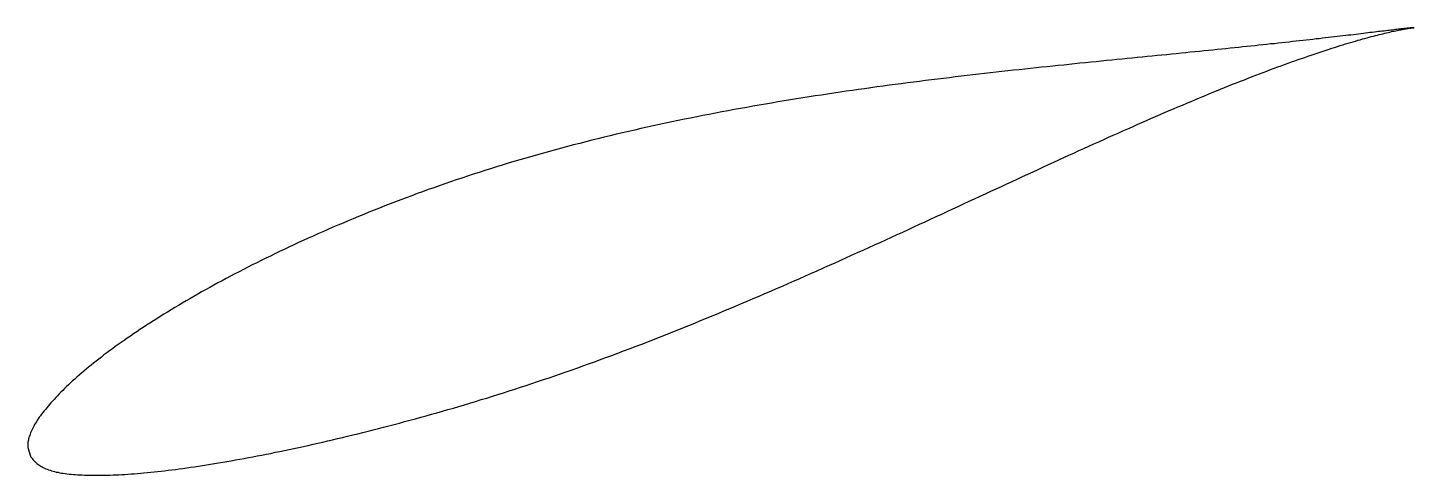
# Model space of a CAD drawing. Header units: metres. Extents: x -45 to 91, y -16 to 28.
import ezdxf

# ---------------------------------------------------------------- set-up
doc = ezdxf.new("R2010")
doc.units = ezdxf.units.M

msp = doc.modelspace()

# ---------------------------------------------------------------- linework, layer by layer
msp.add_lwpolyline([(90.72, 28.13), (90.72, 28.13), (90.71, 28.13), (90.7, 28.13), (90.68, 28.12), (90.65, 28.12), (90.62, 28.12), (90.59, 28.12), (90.54, 28.12), (90.5, 28.11), (90.45, 28.11), (90.39, 28.1), (90.33, 28.1), (90.26, 28.09), (90.18, 28.08), (90.1, 28.07), (90.02, 28.07), (89.93, 28.06), (89.83, 28.05), (89.73, 28.04), (89.63, 28.02), (89.52, 28.01), (89.4, 28), (89.28, 27.98), (89.15, 27.97), (89.02, 27.95), (88.88, 27.94), (88.74, 27.92), (88.59, 27.9), (88.43, 27.88), (88.28, 27.86), (88.11, 27.84), (87.94, 27.82), (87.77, 27.8), (87.59, 27.78), (87.4, 27.76), (87.21, 27.74), (87.02, 27.71), (86.82, 27.69), (86.61, 27.66), (86.4, 27.64), (86.18, 27.61), (85.96, 27.58), (85.74, 27.56), (85.5, 27.53), (85.27, 27.5), (85.03, 27.47), (84.78, 27.44), (84.53, 27.41), (84.27, 27.38), (84.01, 27.35), (83.74, 27.32), (83.47, 27.29), (83.2, 27.25), (82.91, 27.22), (82.63, 27.19), (82.34, 27.15), (82.04, 27.12), (81.74, 27.09), (81.43, 27.05), (81.12, 27.02), (80.81, 26.98), (80.49, 26.94), (80.16, 26.91), (79.84, 26.87), (79.5, 26.83), (79.16, 26.8), (78.82, 26.76), (78.47, 26.72), (78.12, 26.68), (77.76, 26.64), (77.4, 26.6), (77.03, 26.56), (76.66, 26.53), (76.29, 26.49), (75.91, 26.45), (75.52, 26.4), (75.14, 26.36), (74.74, 26.32), (74.35, 26.28), (73.95, 26.24), (73.54, 26.2), (73.13, 26.15), (72.72, 26.11), (72.3, 26.07), (71.88, 26.03), (71.45, 25.98), (71.02, 25.94), (70.59, 25.9), (70.15, 25.85), (69.71, 25.81), (69.26, 25.76), (68.81, 25.72), (68.36, 25.67), (67.9, 25.62), (67.44, 25.58), (66.97, 25.53), (66.5, 25.48), (66.03, 25.44), (65.56, 25.39), (65.08, 25.34), (64.59, 25.29), (64.11, 25.25), (63.62, 25.2), (63.12, 25.15), (62.63, 25.1), (62.13, 25.05), (61.62, 25), (61.12, 24.95), (60.61, 24.9), (60.09, 24.85), (59.58, 24.79), (59.06, 24.74), (58.54, 24.69), (58.01, 24.64), (57.48, 24.58), (56.95, 24.53), (56.42, 24.47), (55.88, 24.42), (55.34, 24.36), (54.8, 24.3), (54.26, 24.25), (53.71, 24.19), (53.16, 24.13), (52.61, 24.07), (52.05, 24.01), (51.5, 23.95), (50.94, 23.89), (50.38, 23.83), (49.81, 23.76), (49.25, 23.7), (48.68, 23.64), (48.11, 23.57), (47.54, 23.5), (46.96, 23.44), (46.39, 23.37), (45.81, 23.3), (45.23, 23.23), (44.65, 23.16), (44.06, 23.09), (43.48, 23.02), (42.89, 22.94), (42.3, 22.87), (41.71, 22.79), (41.12, 22.72), (40.53, 22.64), (39.93, 22.56), (39.34, 22.48), (38.74, 22.4), (38.14, 22.32), (37.54, 22.24), (36.94, 22.15), (36.34, 22.07), (35.74, 21.98), (35.14, 21.9), (34.53, 21.81), (33.93, 21.72), (33.32, 21.63), (32.72, 21.53), (32.11, 21.44), (31.5, 21.34), (30.89, 21.25), (30.28, 21.15), (29.67, 21.05), (29.07, 20.95), (28.46, 20.85), (27.84, 20.74), (27.23, 20.64), (26.62, 20.53), (26.01, 20.43), (25.4, 20.32), (24.79, 20.21), (24.18, 20.1), (23.57, 19.98), (22.96, 19.87), (22.35, 19.75), (21.74, 19.63), (21.12, 19.51), (20.51, 19.39), (19.9, 19.27), (19.3, 19.15), (18.69, 19.02), (18.08, 18.89), (17.47, 18.77), (16.86, 18.64), (16.26, 18.5), (15.65, 18.37), (15.05, 18.24), (14.44, 18.1), (13.84, 17.96), (13.24, 17.82), (12.64, 17.68), (12.04, 17.54), (11.44, 17.39), (10.84, 17.24), (10.25, 17.1), (9.65, 16.95), (9.06, 16.79), (8.46, 16.64), (7.87, 16.49), (7.28, 16.33), (6.69, 16.17), (6.11, 16.01), (5.52, 15.85), (4.94, 15.68), (4.36, 15.52), (3.78, 15.35), (3.2, 15.18), (2.62, 15.01), (2.05, 14.84), (1.48, 14.66), (0.91, 14.49), (0.34, 14.31), (-0.23, 14.13), (-0.79, 13.95), (-1.35, 13.77), (-1.91, 13.59), (-2.47, 13.4), (-3.03, 13.21), (-3.58, 13.03), (-4.13, 12.84), (-4.68, 12.64), (-5.22, 12.45), (-5.77, 12.26), (-6.31, 12.06), (-6.85, 11.87), (-7.38, 11.67), (-7.91, 11.47), (-8.45, 11.27), (-8.97, 11.07), (-9.5, 10.86), (-10.02, 10.66), (-10.54, 10.45), (-11.06, 10.25), (-11.57, 10.04), (-12.08, 9.83), (-12.59, 9.62), (-13.1, 9.41), (-13.6, 9.2), (-14.1, 8.99), (-14.6, 8.78), (-15.09, 8.57), (-15.58, 8.36), (-16.07, 8.14), (-16.55, 7.93), (-17.03, 7.71), (-17.51, 7.5), (-17.99, 7.28), (-18.46, 7.07), (-18.92, 6.85), (-19.39, 6.63), (-19.85, 6.41), (-20.31, 6.2), (-20.76, 5.98), (-21.21, 5.76), (-21.66, 5.54), (-22.11, 5.32), (-22.55, 5.1), (-22.98, 4.88), (-23.42, 4.66), (-23.85, 4.44), (-24.27, 4.22), (-24.7, 4), (-25.11, 3.78), (-25.53, 3.56), (-25.94, 3.34), (-26.35, 3.12), (-26.75, 2.9), (-27.15, 2.68), (-27.55, 2.46), (-27.94, 2.24), (-28.32, 2.02), (-28.71, 1.8), (-29.09, 1.58), (-29.46, 1.36), (-29.84, 1.14), (-30.2, 0.92), (-30.57, 0.71), (-30.93, 0.49), (-31.28, 0.27), (-31.63, 0.05), (-31.98, -0.16), (-32.32, -0.38), (-32.66, -0.59), (-33, -0.81), (-33.33, -1.02), (-33.65, -1.23), (-33.97, -1.45), (-34.29, -1.66), (-34.61, -1.87), (-34.91, -2.08), (-35.22, -2.29), (-35.52, -2.5), (-35.81, -2.7), (-36.1, -2.91), (-36.39, -3.12), (-36.67, -3.32), (-36.95, -3.53), (-37.22, -3.73), (-37.49, -3.93), (-37.75, -4.14), (-38.01, -4.34), (-38.27, -4.54), (-38.52, -4.73), (-38.76, -4.93), (-39, -5.13), (-39.24, -5.32), (-39.47, -5.52), (-39.7, -5.71), (-39.92, -5.9), (-40.14, -6.1), (-40.35, -6.29), (-40.56, -6.47), (-40.76, -6.66), (-40.96, -6.85), (-41.15, -7.03), (-41.34, -7.21), (-41.52, -7.4), (-41.7, -7.58), (-41.88, -7.75), (-42.05, -7.93), (-42.21, -8.1), (-42.37, -8.28), (-42.53, -8.45), (-42.68, -8.61), (-42.82, -8.78), (-42.96, -8.94), (-43.1, -9.11), (-43.23, -9.27), (-43.36, -9.42), (-43.48, -9.58), (-43.6, -9.73), (-43.71, -9.89), (-43.82, -10.04), (-43.92, -10.18), (-44.02, -10.33), (-44.11, -10.48), (-44.2, -10.62), (-44.28, -10.76), (-44.36, -10.9), (-44.43, -11.03), (-44.5, -11.17), (-44.56, -11.3), (-44.62, -11.43), (-44.67, -11.56), (-44.72, -11.69), (-44.76, -11.81), (-44.8, -11.93), (-44.84, -12.05), (-44.87, -12.16), (-44.89, -12.28), (-44.91, -12.38), (-44.93, -12.49), (-44.94, -12.59), (-44.95, -12.68), (-44.95, -12.76), (-44.95, -12.84), (-44.95, -12.9), (-44.95, -12.95), (-44.95, -12.99), (-44.68, -13.85), (-44.68, -13.86), (-44.67, -13.88), (-44.64, -13.91), (-44.61, -13.95), (-44.56, -14.01), (-44.51, -14.08), (-44.45, -14.16), (-44.39, -14.23), (-44.31, -14.31), (-44.23, -14.39), (-44.15, -14.47), (-44.06, -14.55), (-43.97, -14.62), (-43.87, -14.7), (-43.77, -14.77), (-43.66, -14.83), (-43.55, -14.9), (-43.43, -14.96), (-43.31, -15.02), (-43.18, -15.08), (-43.05, -15.13), (-42.91, -15.18), (-42.77, -15.23), (-42.62, -15.28), (-42.47, -15.32), (-42.32, -15.36), (-42.16, -15.4), (-41.99, -15.43), (-41.82, -15.47), (-41.65, -15.5), (-41.47, -15.52), (-41.28, -15.55), (-41.09, -15.57), (-40.9, -15.6), (-40.7, -15.62), (-40.5, -15.63), (-40.29, -15.65), (-40.08, -15.66), (-39.86, -15.68), (-39.64, -15.69), (-39.41, -15.7), (-39.18, -15.71), (-38.94, -15.71), (-38.7, -15.72), (-38.46, -15.72), (-38.21, -15.72), (-37.95, -15.72), (-37.69, -15.72), (-37.43, -15.71), (-37.16, -15.71), (-36.88, -15.7), (-36.6, -15.69), (-36.32, -15.68), (-36.03, -15.67), (-35.74, -15.65), (-35.45, -15.63), (-35.15, -15.61), (-34.84, -15.59), (-34.53, -15.57), (-34.22, -15.54), (-33.9, -15.52), (-33.58, -15.49), (-33.25, -15.46), (-32.92, -15.42), (-32.59, -15.39), (-32.25, -15.35), (-31.9, -15.31), (-31.56, -15.27), (-31.21, -15.23), (-30.85, -15.19), (-30.49, -15.14), (-30.13, -15.09), (-29.76, -15.04), (-29.39, -14.99), (-29.01, -14.94), (-28.63, -14.88), (-28.25, -14.82), (-27.86, -14.76), (-27.47, -14.7), (-27.08, -14.64), (-26.68, -14.57), (-26.28, -14.51), (-25.87, -14.44), (-25.46, -14.37), (-25.05, -14.3), (-24.63, -14.22), (-24.21, -14.15), (-23.79, -14.07), (-23.36, -13.99), (-22.93, -13.91), (-22.5, -13.83), (-22.06, -13.74), (-21.62, -13.65), (-21.17, -13.57), (-20.73, -13.47), (-20.28, -13.38), (-19.82, -13.29), (-19.37, -13.19), (-18.9, -13.09), (-18.44, -13), (-17.97, -12.89), (-17.51, -12.79), (-17.03, -12.68), (-16.56, -12.58), (-16.08, -12.47), (-15.6, -12.36), (-15.12, -12.24), (-14.63, -12.13), (-14.14, -12.01), (-13.65, -11.89), (-13.15, -11.77), (-12.65, -11.65), (-12.16, -11.52), (-11.65, -11.4), (-11.15, -11.27), (-10.64, -11.14), (-10.13, -11.01), (-9.62, -10.87), (-9.1, -10.74), (-8.59, -10.6), (-8.07, -10.46), (-7.55, -10.32), (-7.02, -10.18), (-6.5, -10.03), (-5.97, -9.89), (-5.44, -9.74), (-4.91, -9.59), (-4.37, -9.44), (-3.84, -9.28), (-3.3, -9.13), (-2.76, -8.97), (-2.22, -8.81), (-1.68, -8.65), (-1.14, -8.48), (-0.59, -8.31), (-0.04, -8.15), (0.51, -7.98), (1.06, -7.8), (1.61, -7.63), (2.16, -7.45), (2.72, -7.28), (3.27, -7.1), (3.83, -6.91), (4.39, -6.73), (4.94, -6.54), (5.5, -6.35), (6.07, -6.16), (6.63, -5.97), (7.19, -5.78), (7.75, -5.58), (8.32, -5.38), (8.88, -5.18), (9.45, -4.98), (10.02, -4.78), (10.59, -4.57), (11.15, -4.36), (11.72, -4.15), (12.29, -3.94), (12.86, -3.73), (13.43, -3.51), (14.01, -3.3), (14.58, -3.08), (15.15, -2.86), (15.72, -2.64), (16.29, -2.41), (16.87, -2.19), (17.44, -1.96), (18.01, -1.73), (18.59, -1.5), (19.16, -1.27), (19.73, -1.04), (20.31, -0.81), (20.88, -0.57), (21.45, -0.34), (22.03, -0.1), (22.6, 0.14), (23.17, 0.38), (23.75, 0.62), (24.32, 0.86), (24.89, 1.1), (25.46, 1.34), (26.03, 1.59), (26.61, 1.83), (27.18, 2.08), (27.75, 2.32), (28.32, 2.57), (28.89, 2.82), (29.46, 3.07), (30.03, 3.32), (30.59, 3.57), (31.16, 3.82), (31.73, 4.07), (32.29, 4.32), (32.86, 4.57), (33.42, 4.82), (33.99, 5.07), (34.55, 5.33), (35.11, 5.58), (35.67, 5.83), (36.23, 6.09), (36.79, 6.34), (37.35, 6.59), (37.9, 6.85), (38.46, 7.1), (39.01, 7.35), (39.57, 7.6), (40.12, 7.86), (40.67, 8.11), (41.22, 8.36), (41.77, 8.62), (42.31, 8.87), (42.86, 9.12), (43.4, 9.37), (43.95, 9.62), (44.49, 9.87), (45.03, 10.12), (45.56, 10.37), (46.1, 10.62), (46.63, 10.87), (47.17, 11.12), (47.7, 11.36), (48.23, 11.61), (48.76, 11.85), (49.28, 12.1), (49.81, 12.34), (50.33, 12.58), (50.85, 12.82), (51.37, 13.06), (51.88, 13.3), (52.4, 13.54), (52.91, 13.78), (53.42, 14.01), (53.93, 14.25), (54.43, 14.48), (54.94, 14.72), (55.44, 14.95), (55.94, 15.17), (56.43, 15.4), (56.93, 15.63), (57.42, 15.85), (57.91, 16.08), (58.4, 16.3), (58.88, 16.52), (59.37, 16.74), (59.85, 16.96), (60.33, 17.17), (60.8, 17.39), (61.27, 17.6), (61.74, 17.81), (62.21, 18.02), (62.68, 18.22), (63.14, 18.43), (63.6, 18.63), (64.05, 18.83), (64.51, 19.03), (64.96, 19.23), (65.41, 19.42), (65.85, 19.62), (66.29, 19.81), (66.73, 20), (67.17, 20.19), (67.6, 20.37), (68.03, 20.55), (68.46, 20.73), (68.88, 20.91), (69.31, 21.09), (69.72, 21.26), (70.14, 21.43), (70.55, 21.61), (70.96, 21.77), (71.36, 21.94), (71.76, 22.1), (72.16, 22.26), (72.55, 22.42), (72.95, 22.58), (73.33, 22.73), (73.72, 22.88), (74.1, 23.03), (74.48, 23.18), (74.85, 23.33), (75.22, 23.47), (75.58, 23.61), (75.95, 23.75), (76.31, 23.88), (76.66, 24.02), (77.01, 24.15), (77.36, 24.28), (77.7, 24.4), (78.04, 24.53), (78.38, 24.65), (78.71, 24.77), (79.04, 24.89), (79.36, 25), (79.68, 25.11), (80, 25.22), (80.31, 25.33), (80.62, 25.44), (80.92, 25.54), (81.22, 25.64), (81.52, 25.74), (81.81, 25.84), (82.1, 25.93), (82.38, 26.02), (82.66, 26.11), (82.93, 26.2), (83.2, 26.28), (83.47, 26.37), (83.73, 26.45), (83.99, 26.53), (84.24, 26.6), (84.49, 26.68), (84.73, 26.75), (84.97, 26.82), (85.21, 26.89), (85.44, 26.95), (85.66, 27.02), (85.88, 27.08), (86.1, 27.14), (86.31, 27.2), (86.52, 27.25), (86.72, 27.3), (86.92, 27.36), (87.11, 27.41), (87.3, 27.45), (87.48, 27.5), (87.66, 27.54), (87.83, 27.59), (88, 27.63), (88.17, 27.66), (88.33, 27.7), (88.48, 27.74), (88.63, 27.77), (88.77, 27.8), (88.91, 27.83), (89.05, 27.86), (89.18, 27.88), (89.3, 27.91), (89.42, 27.93), (89.53, 27.95), (89.64, 27.97), (89.75, 27.99), (89.84, 28.01), (89.94, 28.03), (90.03, 28.04), (90.11, 28.05), (90.19, 28.07), (90.26, 28.08), (90.33, 28.09), (90.39, 28.09), (90.45, 28.1), (90.5, 28.11), (90.55, 28.11), (90.59, 28.12), (90.62, 28.12), (90.65, 28.12), (90.68, 28.12), (90.7, 28.13), (90.71, 28.13), (90.72, 28.13), (90.72, 28.13)], close=True)

doc.saveas('drawing.dxf')
